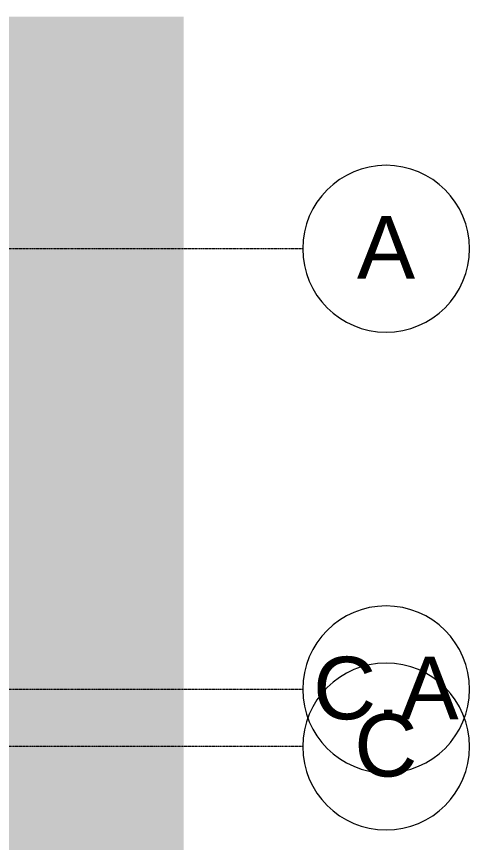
# Model space of a CAD drawing. Header units: inches. Extents: x -4124 to 1943, y 10204 to 12096.
# Drawn here: x 1617 to 1943, y 11333 to 11927 of the extents above; entities that cross this region are included whole.
import ezdxf

# ---------------------------------------------------------------- set-up
doc = ezdxf.new("R2010")
doc.units = ezdxf.units.IN
doc.header["$MEASUREMENT"] = 0
doc.linetypes.add('Demolished', pattern=[0.1875, 0.125, -0.0625])
doc.linetypes.add('Grid Line 1_2_', pattern=[0.875, 0.5, -0.125, 0.125, -0.125])
for name, color, linetype, lineweight in [('A-ROOF', 132, 'Demolished', 9), ('S-GRID', 1, 'Continuous', 9), ('S-GRID-IDEN', 1, 'Continuous', 9)]:
    doc.layers.add(name, color=color, linetype=linetype, lineweight=lineweight)
doc.styles.add('Arial', font='arial.ttf', dxfattribs={"height": 45})

# ---------------------------------------------------------------- blocks, each defined once
blk = doc.blocks.new('Walls 1 - Walls 1-1277454-DEMO PLAN - MEZZ')
at = {"layer": 'A-ROOF', "linetype": 'Continuous'}
blk.add_hatch(color=161, dxfattribs=at).paths.add_polyline_path([(-1448.44, 10380.08), (-1448.44, 11927.42), (-1956.88, 11927.42), (-1956.83, 11915.82), (-1585.45, 11918.85), (-1585.45, 11774.15), (-1577.83, 11774.15), (-1577.83, 10643.01), (-1938.58, 10642.37), (-1938.58, 10381.41), (-1577.83, 10380.43)], flags=0)
blk = doc.blocks.new('Grid - Grid Head - Circle-50561-DEMO PLAN - MEZZ')
at = {"layer": 'S-GRID-IDEN'}
for start, end in [(360, 180), (180, 360)]:
    blk.add_arc((0, 0), 0.25, start, end, dxfattribs=at)

msp = doc.modelspace()

# ---------------------------------------------------------------- linework, layer by layer
at = {"layer": 'S-GRID', "linetype": 'Grid Line 1_2_'}
for p, q in [((1822.61, 11760.4), (-728.77, 11760.4)), ((1822.61, 11443.53), (-611.1, 11443.53)), ((1822.61, 11402.4), (-728.77, 11402.4))]:
    msp.add_line(p, q, dxfattribs=at)

# ---------------------------------------------------------------- block references
at = {"layer": 'A-ROOF', "linetype": 'Continuous'}
msp.add_blockref('Walls 1 - Walls 1-1277454-DEMO PLAN - MEZZ', (3185.41, 0), dxfattribs=at)
at = {"layer": 'S-GRID-IDEN', "xscale": 239.9999999999998, "yscale": 239.9999999999998, "zscale": 239.9999999999998}
for p, rotation in [((1882.61, 11760.4), 89.9999999999996), ((1882.61, 11443.53), 89.99999999999962), ((1882.61, 11402.4), 89.9999999999996)]:
    msp.add_blockref('Grid - Grid Head - Circle-50561-DEMO PLAN - MEZZ', p, dxfattribs=dict(at, rotation=rotation))

# ---------------------------------------------------------------- texts
at = {"layer": 'S-GRID-IDEN', "char_height": 45, "attachment_point": 1, "style": 'Arial'}
for s, insert, width in [('A', (1861.59, 11783.85), 50.7525), ('C.A', (1830.03, 11466.98), 127.26), ('C', (1859.7, 11425.85), 55.2975)]:
    msp.add_mtext(s, dxfattribs=dict(at, insert=insert, width=width))

doc.saveas('drawing.dxf')
